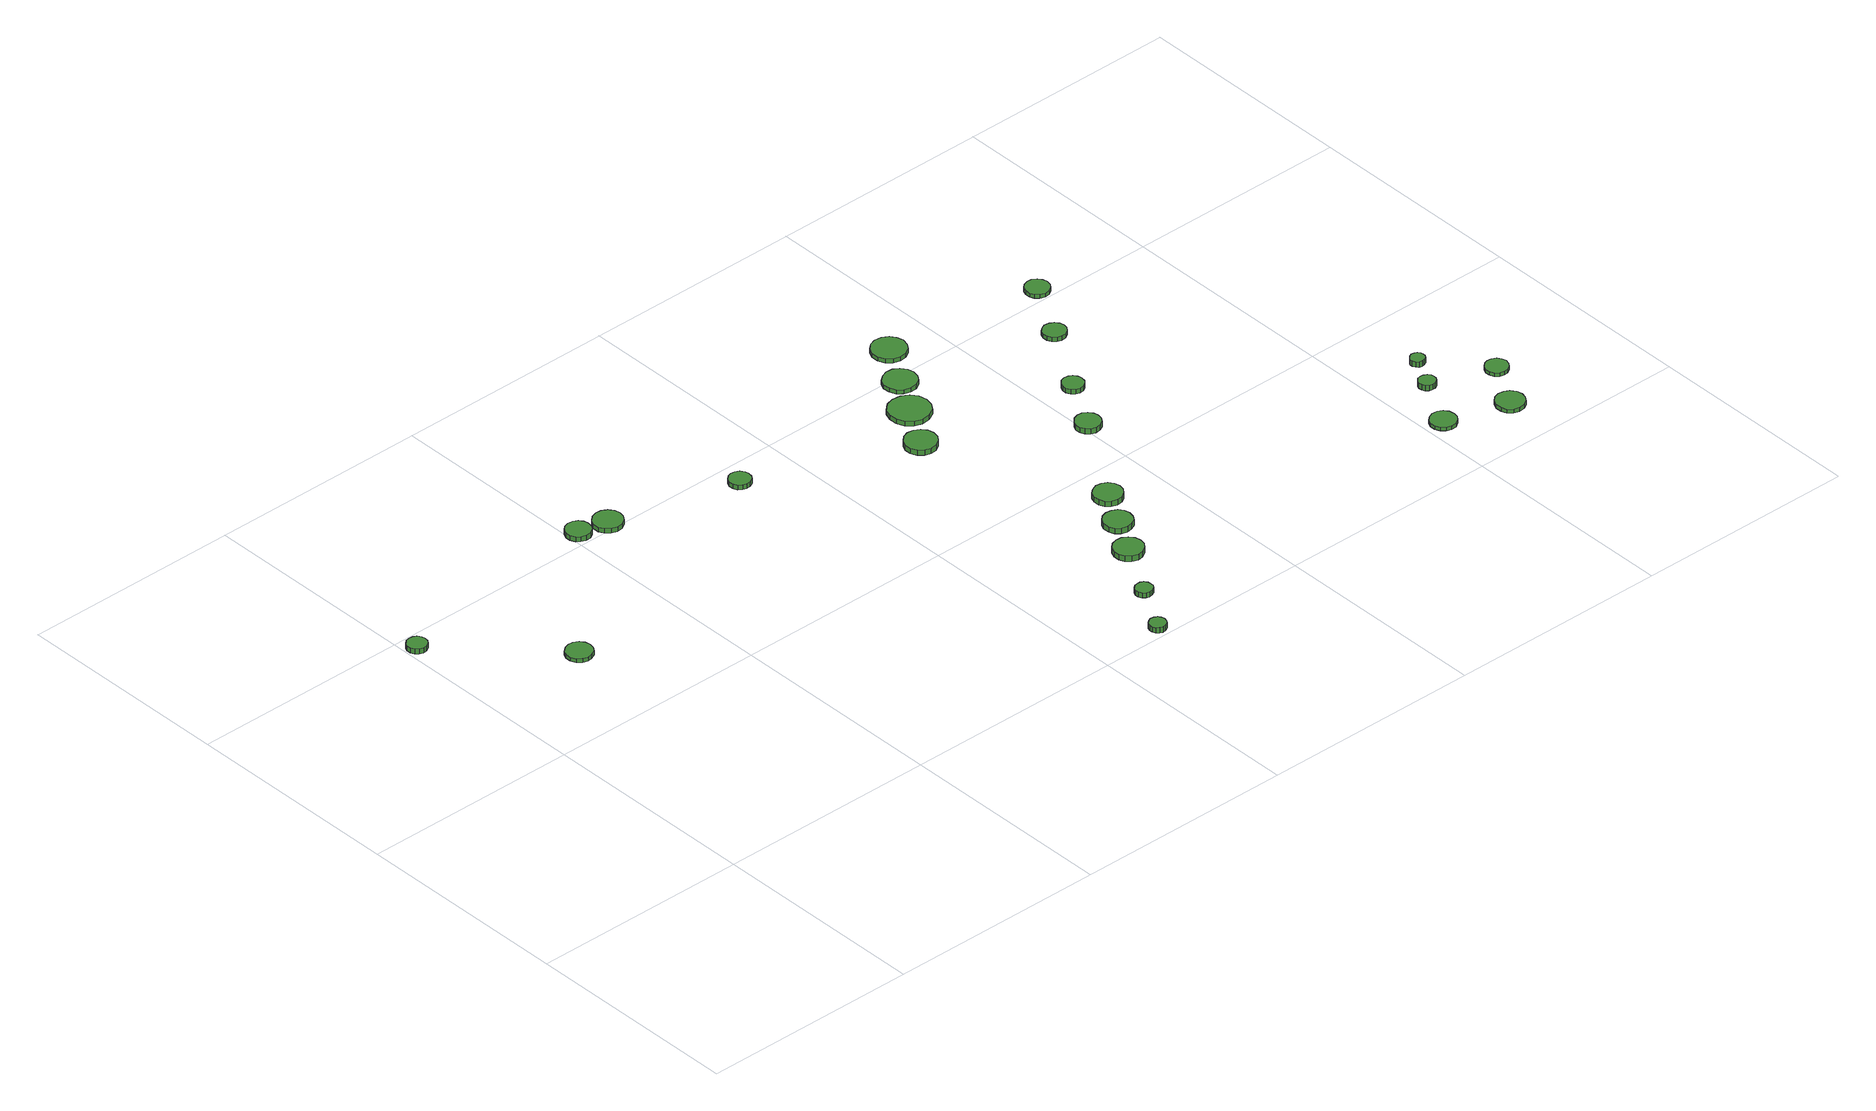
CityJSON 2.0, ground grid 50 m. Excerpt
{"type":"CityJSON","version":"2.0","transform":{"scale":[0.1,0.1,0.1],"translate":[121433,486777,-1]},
"CityObjects":{
"tree1":{"type":"SolitaryVegetationObject","attributes":{"function":"something"},"geometry":[{"type":"MultiSurface","lod":"1","boundaries":[[[0,1,2,3,4,5,6,7,8,9,10,11,12,13,14]],[[15,16,17,18,19,20,21,22,23,24,25,26,27,28,29]],[[0,29,28,1]],[[1,28,27,2]],[[2,27,26,3]],[[3,26,25,4]],[[4,25,24,5]],[[5,24,23,6]],[[6,23,22,7]],[[7,22,21,8]],[[8,21,20,9]],[[9,20,19,10]],[[10,19,18,11]],[[11,18,17,12]],[[12,17,16,13]],[[13,16,15,14]],[[14,15,29,0]]]}]},
"tree2":{"type":"SolitaryVegetationObject","attributes":{"function":"something"},"geometry":[{"type":"MultiSurface","lod":"1","boundaries":[[[30,31,32,33,34,35,36,37,38,39,40,41,42,43,44]],[[45,46,47,48,49,50,51,52,53,54,55,56,57,58,59]],[[30,59,58,31]],[[31,58,57,32]],[[32,57,56,33]],[[33,56,55,34]],[[34,55,54,35]],[[35,54,53,36]],[[36,53,52,37]],[[37,52,51,38]],[[38,51,50,39]],[[39,50,49,40]],[[40,49,48,41]],[[41,48,47,42]],[[42,47,46,43]],[[43,46,45,44]],[[44,45,59,30]]]}]},
"tree3":{"type":"SolitaryVegetationObject","attributes":{"function":"something"},"geometry":[{"type":"MultiSurface","lod":"1","boundaries":[[[60,61,62,63,64,65,66,67,68,69,70,71,72,73,74]],[[75,76,77,78,79,80,81,82,83,84,85,86,87,88,89]],[[60,89,88,61]],[[61,88,87,62]],[[62,87,86,63]],[[63,86,85,64]],[[64,85,84,65]],[[65,84,83,66]],[[66,83,82,67]],[[67,82,81,68]],[[68,81,80,69]],[[69,80,79,70]],[[70,79,78,71]],[[71,78,77,72]],[[72,77,76,73]],[[73,76,75,74]],[[74,75,89,60]]]}]},
"tree4":{"type":"SolitaryVegetationObject","attributes":{"function":"something"},"geometry":[{"type":"MultiSurface","lod":"1","boundaries":[[[90,91,92,93,94,95,96,97,98,99,100,101,102,103,104]],[[105,106,107,108,109,110,111,112,113,114,115,116,117,118,119]],[[90,119,118,91]],[[91,118,117,92]],[[92,117,116,93]],[[93,116,115,94]],[[94,115,114,95]],[[95,114,113,96]],[[96,113,112,97]],[[97,112,111,98]],[[98,111,110,99]],[[99,110,109,100]],[[100,109,108,101]],[[101,108,107,102]],[[102,107,106,103]],[[103,106,105,104]],[[104,105,119,90]]]}]},
"tree5":{"type":"SolitaryVegetationObject","attributes":{"function":"something"},"geometry":[{"type":"MultiSurface","lod":"1","boundaries":[[[120,121,122,123,124,125,126,127,128,129,130,131,132,133,134]],[[135,136,137,138,139,140,141,142,143,144,145,146,147,148,149]],[[120,149,148,121]],[[121,148,147,122]],[[122,147,146,123]],[[123,146,145,124]],[[124,145,144,125]],[[125,144,143,126]],[[126,143,142,127]],[[127,142,141,128]],[[128,141,140,129]],[[129,140,139,130]],[[130,139,138,131]],[[131,138,137,132]],[[132,137,136,133]],[[133,136,135,134]],[[134,135,149,120]]]}]},
"tree6":{"type":"SolitaryVegetationObject","attributes":{"function":"something"},"geometry":[{"type":"MultiSurface","lod":"1","boundaries":[[[150,151,152,153,154,155,156,157,158,159,160,161,162,163,164]],[[165,166,167,168,169,170,171,172,173,174,175,176,177,178,179]],[[150,179,178,151]],[[151,178,177,152]],[[152,177,176,153]],[[153,176,175,154]],[[154,175,174,155]],[[155,174,173,156]],[[156,173,172,157]],[[157,172,171,158]],[[158,171,170,159]],[[159,170,169,160]],[[160,169,168,161]],[[161,168,167,162]],[[162,167,166,163]],[[163,166,165,164]],[[164,165,179,150]]]}]},
"tree7":{"type":"SolitaryVegetationObject","attributes":{"function":"something"},"geometry":[{"type":"MultiSurface","lod":"1","boundaries":[[[180,181,182,183,184,185,186,187,188,189,190,191,192,193,194]],[[195,196,197,198,199,200,201,202,203,204,205,206,207,208,209]],[[180,209,208,181]],[[181,208,207,182]],[[182,207,206,183]],[[183,206,205,184]],[[184,205,204,185]],[[185,204,203,186]],[[186,203,202,187]],[[187,202,201,188]],[[188,201,200,189]],[[189,200,199,190]],[[190,199,198,191]],[[191,198,197,192]],[[192,197,196,193]],[[193,196,195,194]],[[194,195,209,180]]]}]},
"tree8":{"type":"SolitaryVegetationObject","attributes":{"function":"something"},"geometry":[{"type":"MultiSurface","lod":"1","boundaries":[[[210,211,212,213,214,215,216,217,218,219,220,221,222,223,224]],[[225,226,227,228,229,230,231,232,233,234,235,236,237,238,239]],[[210,239,238,211]],[[211,238,237,212]],[[212,237,236,213]],[[213,236,235,214]],[[214,235,234,215]],[[215,234,233,216]],[[216,233,232,217]],[[217,232,231,218]],[[218,231,230,219]],[[219,230,229,220]],[[220,229,228,221]],[[221,228,227,222]],[[222,227,226,223]],[[223,226,225,224]],[[224,225,239,210]]]}]},
"tree9":{"type":"SolitaryVegetationObject","attributes":{"function":"something"},"geometry":[{"type":"MultiSurface","lod":"1","boundaries":[[[240,241,242,243,244,245,246,247,248,249,250,251,252,253,254]],[[255,256,257,258,259,260,261,262,263,264,265,266,267,268,269]],[[240,269,268,241]],[[241,268,267,242]],[[242,267,266,243]],[[243,266,265,244]],[[244,265,264,245]],[[245,264,263,246]],[[246,263,262,247]],[[247,262,261,248]],[[248,261,260,249]],[[249,260,259,250]],[[250,259,258,251]],[[251,258,257,252]],[[252,257,256,253]],[[253,256,255,254]],[[254,255,269,240]]]}]},
"tree10":{"type":"SolitaryVegetationObject","attributes":{"function":"something"},"geometry":[{"type":"MultiSurface","lod":"1","boundaries":[[[270,271,272,273,274,275,276,277,278,279,280,281,282,283,284]],[[285,286,287,288,289,290,291,292,293,294,295,296,297,298,299]],[[270,299,298,271]],[[271,298,297,272]],[[272,297,296,273]],[[273,296,295,274]],[[274,295,294,275]],[[275,294,293,276]],[[276,293,292,277]],[[277,292,291,278]],[[278,291,290,279]],[[279,290,289,280]],[[280,289,288,281]],[[281,288,287,282]],[[282,287,286,283]],[[283,286,285,284]],[[284,285,299,270]]]}]},
"tree11":{"type":"SolitaryVegetationObject","attributes":{"function":"something"},"geometry":[{"type":"MultiSurface","lod":"1","boundaries":[[[300,301,302,303,304,305,306,307,308,309,310,311,312,313,314]],[[315,316,317,318,319,320,321,322,323,324,325,326,327,328,329]],[[300,329,328,301]],[[301,328,327,302]],[[302,327,326,303]],[[303,326,325,304]],[[304,325,324,305]],[[305,324,323,306]],[[306,323,322,307]],[[307,322,321,308]],[[308,321,320,309]],[[309,320,319,310]],[[310,319,318,311]],[[311,318,317,312]],[[312,317,316,313]],[[313,316,315,314]],[[314,315,329,300]]]}]},
"tree12":{"type":"SolitaryVegetationObject","attributes":{"function":"something"},"geometry":[{"type":"MultiSurface","lod":"1","boundaries":[[[330,331,332,333,334,335,336,337,338,339,340,341,342,343,344]],[[345,346,347,348,349,350,351,352,353,354,355,356,357,358,359]],[[330,359,358,331]],[[331,358,357,332]],[[332,357,356,333]],[[333,356,355,334]],[[334,355,354,335]],[[335,354,353,336]],[[336,353,352,337]],[[337,352,351,338]],[[338,351,350,339]],[[339,350,349,340]],[[340,349,348,341]],[[341,348,347,342]],[[342,347,346,343]],[[343,346,345,344]],[[344,345,359,330]]]}]},
"tree13":{"type":"SolitaryVegetationObject","attributes":{"function":"something"},"geometry":[{"type":"MultiSurface","lod":"1","boundaries":[[[360,361,362,363,364,365,366,367,368,369,370,371,372,373,374]],[[375,376,377,378,379,380,381,382,383,384,385,386,387,388,389]],[[360,389,388,361]],[[361,388,387,362]],[[362,387,386,363]],[[363,386,385,364]],[[364,385,384,365]],[[365,384,383,366]],[[366,383,382,367]],[[367,382,381,368]],[[368,381,380,369]],[[369,380,379,370]],[[370,379,378,371]],[[371,378,377,372]],[[372,377,376,373]],[[373,376,375,374]],[[374,375,389,360]]]}]},
"tree14":{"type":"SolitaryVegetationObject","attributes":{"function":"something"},"geometry":[{"type":"MultiSurface","lod":"1","boundaries":[[[390,391,392,393,394,395,396,397,398,399,400,401,402,403,404]],[[405,406,407,408,409,410,411,412,413,414,415,416,417,418,419]],[[390,419,418,391]],[[391,418,417,392]],[[392,417,416,393]],[[393,416,415,394]],[[394,415,414,395]],[[395,414,413,396]],[[396,413,412,397]],[[397,412,411,398]],[[398,411,410,399]],[[399,410,409,400]],[[400,409,408,401]],[[401,408,407,402]],[[402,407,406,403]],[[403,406,405,404]],[[404,405,419,390]]]}]},
"tree15":{"type":"SolitaryVegetationObject","attributes":{"function":"something"},"geometry":[{"type":"MultiSurface","lod":"1","boundaries":[[[420,421,422,423,424,425,426,427,428,429,430,431,432,433,434]],[[435,436,437,438,439,440,441,442,443,444,445,446,447,448,449]],[[420,449,448,421]],[[421,448,447,422]],[[422,447,446,423]],[[423,446,445,424]],[[424,445,444,425]],[[425,444,443,426]],[[426,443,442,427]],[[427,442,441,428]],[[428,441,440,429]],[[429,440,439,430]],[[430,439,438,431]],[[431,438,437,432]],[[432,437,436,433]],[[433,436,435,434]],[[434,435,449,420]]]}]},
"tree16":{"type":"SolitaryVegetationObject","attributes":{"function":"something"},"geometry":[{"type":"MultiSurface","lod":"1","boundaries":[[[450,451,452,453,454,455,456,457,458,459,460,461,462,463,464]],[[465,466,467,468,469,470,471,472,473,474,475,476,477,478,479]],[[450,479,478,451]],[[451,478,477,452]],[[452,477,476,453]],[[453,476,475,454]],[[454,475,474,455]],[[455,474,473,456]],[[456,473,472,457]],[[457,472,471,458]],[[458,471,470,459]],[[459,470,469,460]],[[460,469,468,461]],[[461,468,467,462]],[[462,467,466,463]],[[463,466,465,464]],[[464,465,479,450]]]}]},
"tree17":{"type":"SolitaryVegetationObject","attributes":{"function":"something"},"geometry":[{"type":"MultiSurface","lod":"1","boundaries":[[[480,481,482,483,484,485,486,487,488,489,490,491,492,493,494]],[[495,496,497,498,499,500,501,502,503,504,505,506,507,508,509]],[[480,509,508,481]],[[481,508,507,482]],[[482,507,506,483]],[[483,506,505,484]],[[484,505,504,485]],[[485,504,503,486]],[[486,503,502,487]],[[487,502,501,488]],[[488,501,500,489]],[[489,500,499,490]],[[490,499,498,491]],[[491,498,497,492]],[[492,497,496,493]],[[493,496,495,494]],[[494,495,509,480]]]}]},
"tree18":{"type":"SolitaryVegetationObject","attributes":{"function":"something"},"geometry":[{"type":"MultiSurface","lod":"1","boundaries":[[[510,511,512,513,514,515,516,517,518,519,520,521,522,523,524]],[[525,526,527,528,529,530,531,532,533,534,535,536,537,538,539]],[[510,539,538,511]],[[511,538,537,512]],[[512,537,536,513]],[[513,536,535,514]],[[514,535,534,515]],[[515,534,533,516]],[[516,533,532,517]],[[517,532,531,518]],[[518,531,530,519]],[[519,530,529,520]],[[520,529,528,521]],[[521,528,527,522]],[[522,527,526,523]],[[523,526,525,524]],[[524,525,539,510]]]}]},
"tree19":{"type":"SolitaryVegetationObject","attributes":{"function":"something"},"geometry":[{"type":"MultiSurface","lod":"1","boundaries":[[[540,541,542,543,544,545,546,547,548,549,550,551,552,553,554]],[[555,556,557,558,559,560,561,562,563,564,565,566,567,568,569]],[[540,569,568,541]],[[541,568,567,542]],[[542,567,566,543]],[[543,566,565,544]],[[544,565,564,545]],[[545,564,563,546]],[[546,563,562,547]],[[547,562,561,548]],[[548,561,560,549]],[[549,560,559,550]],[[550,559,558,551]],[[551,558,557,552]],[[552,557,556,553]],[[553,556,555,554]],[[554,555,569,540]]]}]},
"tree20":{"type":"SolitaryVegetationObject","attributes":{"function":"something"},"geometry":[{"type":"MultiSurface","lod":"1","boundaries":[[[570,571,572,573,574,575,576,577,578,579,580,581,582,583,584]],[[585,586,587,588,589,590,591,592,593,594,595,596,597,598,599]],[[570,599,598,571]],[[571,598,597,572]],[[572,597,596,573]],[[573,596,595,574]],[[574,595,594,575]],[[575,594,593,576]],[[576,593,592,577]],[[577,592,591,578]],[[578,591,590,579]],[[579,590,589,580]],[[580,589,588,581]],[[581,588,587,582]],[[582,587,586,583]],[[583,586,585,584]],[[584,585,599,570]]]}]},
"tree21":{"type":"SolitaryVegetationObject","attributes":{"function":"something"},"geometry":[{"type":"MultiSurface","lod":"1","boundaries":[[[600,601,602,603,604,605,606,607,608,609,610,611,612,613,614]],[[615,616,617,618,619,620,621,622,623,624,625,626,627,628,629]],[[600,629,628,601]],[[601,628,627,602]],[[602,627,626,603]],[[603,626,625,604]],[[604,625,624,605]],[[605,624,623,606]],[[606,623,622,607]],[[607,622,621,608]],[[608,621,620,609]],[[609,620,619,610]],[[610,619,618,611]],[[611,618,617,612]],[[612,617,616,613]],[[613,616,615,614]],[[614,615,629,600]]]}]},
"tree22":{"type":"SolitaryVegetationObject","attributes":{"function":"something"},"geometry":[{"type":"MultiSurface","lod":"1","boundaries":[[[630,631,632,633,634,635,636,637,638,639,640,641,642,643,644]],[[645,646,647,648,649,650,651,652,653,654,655,656,657,658,659]],[[630,659,658,631]],[[631,658,657,632]],[[632,657,656,633]],[[633,656,655,634]],[[634,655,654,635]],[[635,654,653,636]],[[636,653,652,637]],[[637,652,651,638]],[[638,651,650,639]],[[639,650,649,640]],[[640,649,648,641]],[[641,648,647,642]],[[642,647,646,643]],[[643,646,645,644]],[[644,645,659,630]]]}]},
"tree23":{"type":"SolitaryVegetationObject","attributes":{"function":"something"},"geometry":[{"type":"MultiSurface","lod":"1","boundaries":[[[660,661,662,663,664,665,666,667,668,669,670,671,672,673,674]],[[675,676,677,678,679,680,681,682,683,684,685,686,687,688,689]],[[660,689,688,661]],[[661,688,687,662]],[[662,687,686,663]],[[663,686,685,664]],[[664,685,684,665]],[[665,684,683,666]],[[666,683,682,667]],[[667,682,681,668]],[[668,681,680,669]],[[669,680,679,670]],[[670,679,678,671]],[[671,678,677,672]],[[672,677,676,673]],[[673,676,675,674]],[[674,675,689,660]]]}]}
},
"vertices":[
[46,959,23],[44,968,23],[39,976,23],[31,980,23],[22,981,23],[13,979,23],[6,972,23],[2,964,23],[2,955,23],[6,946,23],[13,940,23],[22,937,23],[31,938,23],[39,943,23],[44,950,23],[44,950,11],[39,943,11],[31,938,11],[22,937,11],[13,940,11],[6,946,11],[2,955,11],[2,964,11],[6,972,11],[13,979,11],[22,981,11],[31,980,11],[39,976,11],[44,968,11],[46,959,11],
[281,732,16],[278,744,16],[271,754,16],[260,760,16],[248,761,16],[237,757,16],[227,749,16],[222,738,16],[222,726,16],[227,714,16],[237,706,16],[248,702,16],[260,704,16],[271,710,16],[278,720,16],[278,720,7],[271,710,7],[260,704,7],[248,702,7],[237,706,7],[227,714,7],[222,726,7],[222,738,7],[227,749,7],[237,757,7],[248,761,7],[260,760,7],[271,754,7],[278,744,7],[281,732,7],
[550,1034,19],[548,1045,19],[541,1054,19],[531,1060,19],[519,1061,19],[508,1058,19],[500,1050,19],[495,1039,19],[495,1028,19],[500,1017,19],[508,1010,19],[519,1006,19],[531,1007,19],[541,1013,19],[548,1022,19],[548,1022,7],[541,1013,7],[531,1007,7],[519,1006,7],[508,1010,7],[500,1017,7],[495,1028,7],[495,1039,7],[500,1050,7],[508,1058,7],[519,1061,7],[531,1060,7],[541,1054,7],[548,1045,7],[550,1034,7],
[621,1019,18],[618,1032,18],[610,1043,18],[598,1050,18],[585,1051,18],[572,1047,18],[562,1038,18],[556,1026,18],[556,1012,18],[562,1000,18],[572,991,18],[585,986,18],[598,988,18],[610,995,18],[618,1006,18],[618,1006,7],[610,995,7],[598,988,7],[585,986,7],[572,991,7],[562,1000,7],[556,1012,7],[556,1026,7],[562,1038,7],[572,1047,7],[585,1051,7],[598,1050,7],[610,1043,7],[618,1032,7],[621,1019,7],
[899,946,18],[897,955,18],[891,964,18],[882,969,18],[872,970,18],[863,967,18],[855,960,18],[851,951,18],[851,941,18],[855,931,18],[863,925,18],[872,922,18],[882,923,18],[891,928,18],[897,936,18],[897,936,7],[891,928,7],[882,923,7],[872,922,7],[863,925,7],[855,931,7],[851,941,7],[851,951,7],[855,960,7],[863,967,7],[872,970,7],[882,969,7],[891,964,7],[897,955,7],[899,946,7],
[1178,28,20],[1176,36,20],[1172,42,20],[1165,46,20],[1157,47,20],[1150,44,20],[1144,39,20],[1141,32,20],[1141,24,20],[1144,17,20],[1150,12,20],[1157,9,20],[1165,10,20],[1172,14,20],[1176,20,20],[1176,20,7],[1172,14,7],[1165,10,7],[1157,9,7],[1150,12,7],[1144,17,7],[1141,24,7],[1141,32,7],[1144,39,7],[1150,44,7],[1157,47,7],[1165,46,7],[1172,42,7],[1176,36,7],[1178,28,7],
[1238,134,19],[1237,142,19],[1232,149,19],[1225,153,19],[1217,153,19],[1210,151,19],[1204,146,19],[1200,138,19],[1200,130,19],[1204,123,19],[1210,118,19],[1217,115,19],[1225,116,19],[1232,120,19],[1237,127,19],[1237,127,7],[1232,120,7],[1225,116,7],[1217,115,7],[1210,118,7],[1204,123,7],[1200,130,7],[1200,138,7],[1204,146,7],[1210,151,7],[1217,153,7],[1225,153,7],[1232,149,7],[1237,142,7],[1238,134,7],
[1321,256,20],[1318,270,20],[1310,281,20],[1298,288,20],[1285,289,20],[1271,285,20],[1261,276,20],[1256,263,20],[1256,249,20],[1261,237,20],[1271,228,20],[1285,223,20],[1298,225,20],[1310,232,20],[1318,243,20],[1318,243,7],[1310,232,7],[1298,225,7],[1285,223,7],[1271,228,7],[1261,237,7],[1256,249,7],[1256,263,7],[1261,276,7],[1271,285,7],[1285,289,7],[1298,288,7],[1310,281,7],[1318,270,7],[1321,256,7],
[1364,336,23],[1361,349,23],[1354,360,23],[1342,366,23],[1329,368,23],[1316,364,23],[1306,355,23],[1301,343,23],[1301,329,23],[1306,317,23],[1316,308,23],[1329,304,23],[1342,306,23],[1354,312,23],[1361,323,23],[1361,323,10],[1354,312,10],[1342,306,10],[1329,304,10],[1316,308,10],[1306,317,10],[1301,329,10],[1301,343,10],[1306,355,10],[1316,364,10],[1329,368,10],[1342,366,10],[1354,360,10],[1361,349,10],[1364,336,10],
[1260,799,21],[1257,813,21],[1248,825,21],[1235,832,21],[1221,834,21],[1207,829,21],[1196,819,21],[1190,806,21],[1190,791,21],[1196,778,21],[1207,768,21],[1221,763,21],[1235,765,21],[1248,772,21],[1257,784,21],[1257,784,8],[1248,772,8],[1235,765,8],[1221,763,8],[1207,768,8],[1196,778,8],[1190,791,8],[1190,806,8],[1196,819,8],[1207,829,8],[1221,834,8],[1235,832,8],[1248,825,8],[1257,813,8],[1260,799,8],
[1409,415,25],[1406,428,25],[1398,439,25],[1387,445,25],[1374,447,25],[1361,442,25],[1351,434,25],[1346,421,25],[1346,408,25],[1351,396,25],[1361,387,25],[1374,383,25],[1387,384,25],[1398,391,25],[1406,402,25],[1406,402,12],[1398,391,12],[1387,384,12],[1374,383,12],[1361,387,12],[1351,396,12],[1346,408,12],[1346,421,12],[1351,434,12],[1361,442,12],[1374,447,12],[1387,445,12],[1398,439,12],[1406,428,12],[1409,415,12],
[1328,895,18],[1324,914,18],[1313,929,18],[1296,938,18],[1277,940,18],[1259,935,18],[1245,922,18],[1238,905,18],[1238,886,18],[1245,868,18],[1259,856,18],[1277,850,18],[1296,852,18],[1313,861,18],[1324,877,18],[1324,877,7],[1313,861,7],[1296,852,7],[1277,850,7],[1259,856,7],[1245,868,7],[1238,886,7],[1238,905,7],[1245,922,7],[1259,935,7],[1277,940,7],[1296,938,7],[1313,929,7],[1324,914,7],[1328,895,7],
[1372,981,17],[1369,996,17],[1360,1009,17],[1347,1017,17],[1331,1018,17],[1317,1013,17],[1305,1003,17],[1299,989,17],[1299,974,17],[1305,960,17],[1317,950,17],[1331,945,17],[1347,946,17],[1360,954,17],[1369,966,17],[1369,966,7],[1360,954,7],[1347,946,7],[1331,945,7],[1317,950,7],[1305,960,7],[1299,974,7],[1299,989,7],[1305,1003,7],[1317,1013,7],[1331,1018,7],[1347,1017,7],[1360,1009,7],[1369,996,7],[1372,981,7],
[1539,622,23],[1537,633,23],[1530,643,23],[1520,649,23],[1508,650,23],[1497,646,23],[1489,638,23],[1484,628,23],[1484,616,23],[1489,606,23],[1497,598,23],[1508,594,23],[1520,595,23],[1530,601,23],[1537,611,23],[1537,611,10],[1530,601,10],[1520,595,10],[1508,594,10],[1497,598,10],[1489,606,10],[1484,616,10],[1484,628,10],[1489,638,10],[1497,646,10],[1508,650,10],[1520,649,10],[1530,643,10],[1537,633,10],[1539,622,10],
[1429,1075,17],[1425,1090,17],[1416,1103,17],[1402,1111,17],[1386,1113,17],[1371,1108,17],[1359,1097,17],[1353,1083,17],[1353,1067,17],[1359,1052,17],[1371,1041,17],[1386,1037,17],[1402,1038,17],[1416,1046,17],[1425,1059,17],[1425,1059,7],[1416,1046,7],[1402,1038,7],[1386,1037,7],[1371,1041,7],[1359,1052,7],[1353,1067,7],[1353,1083,7],[1359,1097,7],[1371,1108,7],[1386,1113,7],[1402,1111,7],[1416,1103,7],[1425,1090,7],[1429,1075,7],
[1604,742,18],[1602,752,18],[1596,760,18],[1588,765,18],[1578,766,18],[1568,763,18],[1561,756,18],[1557,747,18],[1557,737,18],[1561,728,18],[1568,721,18],[1578,718,18],[1588,719,18],[1596,724,18],[1602,732,18],[1602,732,7],[1596,724,7],[1588,719,7],[1578,718,7],[1568,721,7],[1561,728,7],[1557,737,7],[1557,747,7],[1561,756,7],[1568,763,7],[1578,766,7],[1588,765,7],[1596,760,7],[1602,752,7],[1604,742,7],
[1699,899,17],[1697,909,17],[1690,918,17],[1681,923,17],[1670,925,17],[1660,921,17],[1652,914,17],[1648,904,17],[1648,894,17],[1652,884,17],[1660,877,17],[1670,874,17],[1681,875,17],[1690,880,17],[1697,889,17],[1697,889,7],[1690,880,7],[1681,875,7],[1670,874,7],[1660,877,7],[1652,884,7],[1648,894,7],[1648,904,7],[1652,914,7],[1660,921,7],[1670,925,7],[1681,923,7],[1690,918,7],[1697,909,7],[1699,899,7],
[1774,1031,16],[1771,1042,16],[1765,1051,16],[1755,1057,16],[1744,1058,16],[1733,1054,16],[1725,1047,16],[1721,1037,16],[1721,1025,16],[1725,1015,16],[1733,1008,16],[1744,1004,16],[1755,1005,16],[1765,1011,16],[1771,1020,16],[1771,1020,7],[1765,1011,7],[1755,1005,7],[1744,1004,7],[1733,1008,7],[1725,1015,7],[1721,1025,7],[1721,1037,7],[1725,1047,7],[1733,1054,7],[1744,1058,7],[1755,1057,7],[1765,1051,7],[1771,1042,7],[1774,1031,7],
[2072,161,15],[2070,173,15],[2063,183,15],[2052,189,15],[2040,190,15],[2029,186,15],[2020,178,15],[2015,167,15],[2015,155,15],[2020,144,15],[2029,136,15],[2040,132,15],[2052,133,15],[2063,140,15],[2070,149,15],[2070,149,7],[2063,140,7],[2052,133,7],[2040,132,7],[2029,136,7],[2020,144,7],[2015,155,7],[2015,167,7],[2020,178,7],[2029,186,7],[2040,190,7],[2052,189,7],[2063,183,7],[2070,173,7],[2072,161,7],
[2122,275,20],[2121,283,20],[2116,289,20],[2109,293,20],[2102,294,20],[2094,292,20],[2088,286,20],[2085,279,20],[2085,271,20],[2088,264,20],[2094,259,20],[2102,257,20],[2109,257,20],[2116,261,20],[2121,268,20],[2121,268,7],[2116,261,7],[2109,257,7],[2102,257,7],[2094,259,7],[2088,264,7],[2085,271,7],[2085,279,7],[2088,286,7],[2094,292,7],[2102,294,7],[2109,293,7],[2116,289,7],[2121,283,7],[2122,275,7],
[2216,119,16],[2213,132,16],[2205,143,16],[2194,149,16],[2181,151,16],[2168,147,16],[2158,138,16],[2153,126,16],[2153,112,16],[2158,100,16],[2168,91,16],[2181,87,16],[2194,89,16],[2205,95,16],[2213,106,16],[2213,106,7],[2205,95,7],[2194,89,7],[2181,87,7],[2168,91,7],[2158,100,7],[2153,112,7],[2153,126,7],[2158,138,7],[2168,147,7],[2181,151,7],[2194,149,7],[2205,143,7],[2213,132,7],[2216,119,7],
[2156,344,21],[2155,351,21],[2151,356,21],[2145,359,21],[2138,360,21],[2132,358,21],[2127,353,21],[2124,347,21],[2124,341,21],[2127,335,21],[2132,330,21],[2138,328,21],[2145,329,21],[2151,332,21],[2155,338,21],[2155,338,8],[2151,332,8],[2145,329,8],[2138,328,8],[2132,330,8],[2127,335,8],[2124,341,8],[2124,347,8],[2127,353,8],[2132,358,8],[2138,360,8],[2145,359,8],[2151,356,8],[2155,351,8],[2156,344,8],
[2267,222,17],[2264,232,17],[2258,241,17],[2249,246,17],[2239,247,17],[2229,244,17],[2221,237,17],[2217,227,17],[2217,217,17],[2221,207,17],[2229,200,17],[2239,197,17],[2249,198,17],[2258,203,17],[2264,212,17],[2264,212,8],[2258,203,8],[2249,198,8],[2239,197,8],[2229,200,8],[2221,207,8],[2217,217,8],[2217,227,8],[2221,237,8],[2229,244,8],[2239,247,8],[2249,246,8],[2258,241,8],[2264,232,8],[2267,222,8]
]}
